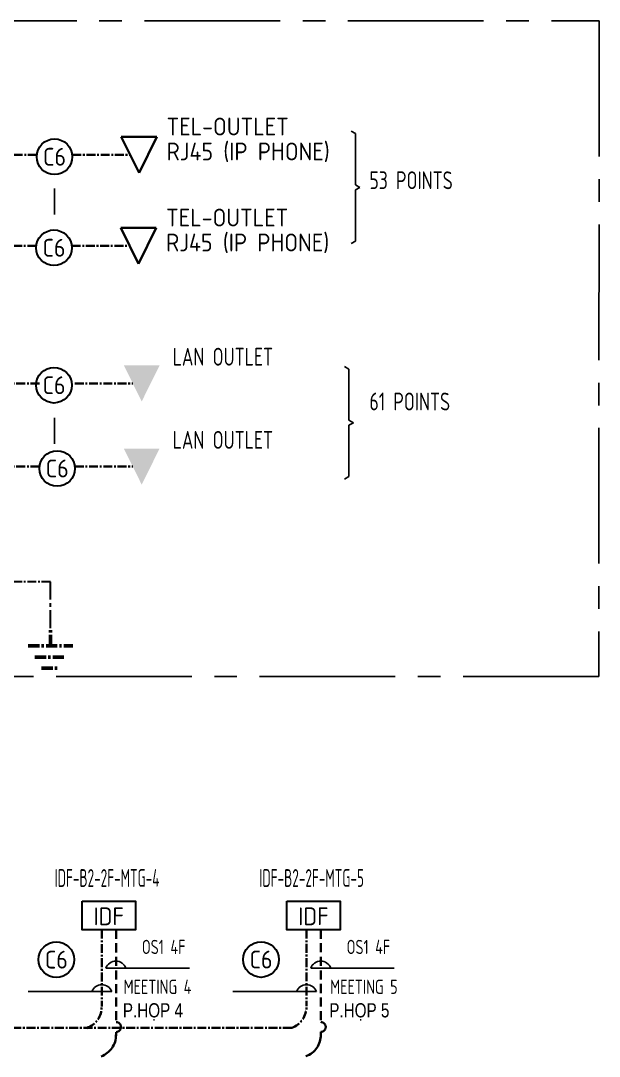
# Model space of a CAD drawing. Header units: millimetres. Extents: x -197 to 1453, y -101 to 618.
# Drawn here: x 695.3 to 776.6, y 314.1 to 459.5 of the extents above; entities that cross this region are included whole.
import ezdxf
from ezdxf.enums import TextEntityAlignment as Align

# ---------------------------------------------------------------- set-up
doc = ezdxf.new("R2010")
doc.units = ezdxf.units.MM
for name, pattern in [('HC-B_EC0-112 ZONE B-TELEPHONE & DATA SYSTEM SCHEMATIC (200529)$0$x-219010-E-00_Tell & Data System Schematic$0$CENTER', [2, 1.25, -0.25, 0.25, -0.25]), ('HC-B_EC0-112 ZONE B-TELEPHONE & DATA SYSTEM SCHEMATIC (200529)$0$x-219010-E-00_Tell & Data System Schematic$0$GEC-COMM_CENTER2', [28.575, 19.05, -3.175, 3.175, -3.175]), ('HC-B_EC0-112 ZONE B-TELEPHONE & DATA SYSTEM SCHEMATIC (200529)$0$x-219010-E-00_Tell & Data System Schematic$0$GEC-COMM_HIDDEN', [9.525, 6.35, -3.175])]:
    doc.linetypes.add(name, pattern=pattern)
for name, color, linetype in [('0 @ 1', 7, 'Continuous'), ('HC-B_EC0-112 ZONE B-TELEPHONE & DATA SYSTEM SCHEMATIC (200529)$0$GEC-E-COMM-ENCL', 7, 'HC-B_EC0-112 ZONE B-TELEPHONE & DATA SYSTEM SCHEMATIC (200529)$0$x-219010-E-00_Tell & Data System Schematic$0$GEC-COMM_CENTER2'), ('HC-B_EC0-112 ZONE B-TELEPHONE & DATA SYSTEM SCHEMATIC (200529)$0$GEC-G-ANNO-TEXT-EN', 7, 'Continuous')]:
    doc.layers.add(name, color=color, linetype=linetype)
for name, color, linetype, lineweight in [('HC-B_EC0-112 ZONE B-TELEPHONE & DATA SYSTEM SCHEMATIC (200529)$0$GEC-E-COMM-CABLE-CAT6', 3, 'HC-B_EC0-112 ZONE B-TELEPHONE & DATA SYSTEM SCHEMATIC (200529)$0$x-219010-E-00_Tell & Data System Schematic$0$CENTER', 35), ('HC-B_EC0-112 ZONE B-TELEPHONE & DATA SYSTEM SCHEMATIC (200529)$0$GEC-E-COMM-DIAG-EQPM', 6, 'Continuous', 30), ('HC-B_EC0-112 ZONE B-TELEPHONE & DATA SYSTEM SCHEMATIC (200529)$0$GEC-E-COMM-EQPM', 6, 'Continuous', 30), ('HC-B_EC0-112 ZONE B-TELEPHONE & DATA SYSTEM SCHEMATIC (200529)$0$GEC-E-COMM-OPTICAL FIBER- 4F', 5, 'HC-B_EC0-112 ZONE B-TELEPHONE & DATA SYSTEM SCHEMATIC (200529)$0$x-219010-E-00_Tell & Data System Schematic$0$GEC-COMM_HIDDEN', 35), ('HC-B_EC0-112 ZONE B-TELEPHONE & DATA SYSTEM SCHEMATIC (200529)$0$GEC-E-DIA-FEED', 5, 'HC-B_EC0-112 ZONE B-TELEPHONE & DATA SYSTEM SCHEMATIC (200529)$0$x-219010-E-00_Tell & Data System Schematic$0$CENTER', 50), ('HC-B_EC0-112 ZONE B-TELEPHONE & DATA SYSTEM SCHEMATIC (200529)$0$GEC-E-DIAG-EQPM', 6, 'Continuous', 30)]:
    doc.layers.add(name, color=color, linetype=linetype, lineweight=lineweight)
doc.styles.add('HC-B_EC0-112 ZONE B-TELEPHONE & DATA SYSTEM SCHEMATIC (200529)$0$x-219010-E-00_Tell & Data System Schematic$0$GEC-EN_Text Style-2.5mm-Isocp', font='isocp.shx', dxfattribs={"width": 0.8, "height": 2.5})
doc.styles.add('HC-B_EC0-112 ZONE B-TELEPHONE & DATA SYSTEM SCHEMATIC (200529)$0$x-219010-E-00_Tell & Data System Schematic$0$GEC-EN_Text Style-2.5mm-Isocp_Annotative', font='isocp.shx', dxfattribs={"height": 2.5})
doc.styles.add('HC-B_EC0-112 ZONE B-TELEPHONE & DATA SYSTEM SCHEMATIC (200529)$0$x-219010-E-00_Tell & Data System Schematic$0$GEC-VN_Text Style-2.5mm-Hoatbif-WF 0.8', font='hoatbif.shx', dxfattribs={"width": 0.8, "height": 2.5})
doc.styles.add('HC-B_EC0-112 ZONE B-TELEPHONE & DATA SYSTEM SCHEMATIC (200529)$0$x-219010-E-00_Tell & Data System Schematic$0$Standard', font='arial_0.ttf')

# ---------------------------------------------------------------- blocks, each defined once
blk = doc.blocks.new('HC-B_EC0-112 ZONE B-TELEPHONE & DATA SYSTEM SCHEMATIC (200529)$0$x-219010-E-00_Tell & Data System Schematic$0$GEC-E_COMMS-RDF (1)')
blk.add_lwpolyline([(-5.5, 0), (2, 0), (2, -4), (-5.5, -4)], close=True)
at = {"color": 7, "style": 'HC-B_EC0-112 ZONE B-TELEPHONE & DATA SYSTEM SCHEMATIC (200529)$0$x-219010-E-00_Tell & Data System Schematic$0$GEC-EN_Text Style-2.5mm-Isocp'}
for tag, p in [('DESCRIPTION-1', (7.72, -1.46)), ('DESCRIPTION-2', (7.72, -4.96)), ('SPARE', (7.72, -8.46))]:
    blk.add_attdef(tag, p, '', height=2.5, dxfattribs=at)
blk.add_attdef('GEC-NAME', text='', height=2.5, dxfattribs=at).set_placement((-1.78, -2.12), align=Align.MIDDLE)
blk = doc.blocks.new('HC-B_EC0-112 ZONE B-TELEPHONE & DATA SYSTEM SCHEMATIC (200529)$0$x-219010-E-00_Tell & Data System Schematic$0$GEC-E_COMMS-DATA OUTLET-RJ45-WALL')
blk.add_solid([(0, 0), (2.5, 5.05), (0, 0), (-2.5, 5.05)])
at = {"color": 7, "style": 'HC-B_EC0-112 ZONE B-TELEPHONE & DATA SYSTEM SCHEMATIC (200529)$0$x-219010-E-00_Tell & Data System Schematic$0$GEC-EN_Text Style-2.5mm-Isocp_Annotative'}
for tag, p in [('GEC-NAME', (4.35, 5.03)), ('DESCRIPTION-1', (4.35, 1.53)), ('DESCRIPTION-2', (4.35, -1.97)), ('SPARE', (4.35, -5.47))]:
    blk.add_attdef(tag, p, '', height=2.5, dxfattribs=at)
blk = doc.blocks.new('*U170')
at = {"layer": 'HC-B_EC0-112 ZONE B-TELEPHONE & DATA SYSTEM SCHEMATIC (200529)$0$GEC-E-COMM-DIAG-EQPM'}
ref = blk.add_blockref('HC-B_EC0-112 ZONE B-TELEPHONE & DATA SYSTEM SCHEMATIC (200529)$0$x-219010-E-00_Tell & Data System Schematic$0$GEC-E_COMMS-DATA OUTLET-RJ45-WALL', (712.31, 406), dxfattribs=at)
ref.add_attrib('GEC-NAME', 'LAN OUTLET', (716.66, 411.03), dxfattribs={"layer": '0', "color": 7, "height": 2.5, "style": 'HC-B_EC0-112 ZONE B-TELEPHONE & DATA SYSTEM SCHEMATIC (200529)$0$x-219010-E-00_Tell & Data System Schematic$0$GEC-EN_Text Style-2.5mm-Isocp', "width": 0.8})
ref = blk.add_blockref('HC-B_EC0-112 ZONE B-TELEPHONE & DATA SYSTEM SCHEMATIC (200529)$0$x-219010-E-00_Tell & Data System Schematic$0$GEC-E_COMMS-DATA OUTLET-RJ45-WALL', (712.31, 406), dxfattribs=at)
ref.add_attrib('GEC-NAME', 'LAN OUTLET', (716.66, 411.03), dxfattribs={"layer": '0', "color": 7, "height": 2.5, "style": 'HC-B_EC0-112 ZONE B-TELEPHONE & DATA SYSTEM SCHEMATIC (200529)$0$x-219010-E-00_Tell & Data System Schematic$0$GEC-EN_Text Style-2.5mm-Isocp', "width": 0.8})
ref = blk.add_blockref('HC-B_EC0-112 ZONE B-TELEPHONE & DATA SYSTEM SCHEMATIC (200529)$0$x-219010-E-00_Tell & Data System Schematic$0$GEC-E_COMMS-DATA OUTLET-RJ45-WALL', (712.31, 406), dxfattribs=at)
ref.add_attrib('GEC-NAME', 'LAN OUTLET', (716.66, 411.03), dxfattribs={"layer": '0', "color": 7, "height": 2.5, "style": 'HC-B_EC0-112 ZONE B-TELEPHONE & DATA SYSTEM SCHEMATIC (200529)$0$x-219010-E-00_Tell & Data System Schematic$0$GEC-EN_Text Style-2.5mm-Isocp', "width": 0.8})
blk = doc.blocks.new('HC-B_EC0-112 ZONE B-TELEPHONE & DATA SYSTEM SCHEMATIC (200529)$0$x-219010-E-00_Tell & Data System Schematic$0$Ky hieu cap')
blk.add_lwpolyline([(523.79, 257.11), (534.36, 257.11), (535.52, 257.11)])
blk.add_arc((534.12, 256.59), 1.49, 20.0579, 159.9421)
blk = doc.blocks.new('HC-B_EC0-112 ZONE B-TELEPHONE & DATA SYSTEM SCHEMATIC (200529)$0$x-219010-E-00_Tell & Data System Schematic$0$GEC-E_COMMS-CABLE-CAT.6')
blk.add_circle((0, 0), 2.5)
at = {"color": 7, "style": 'HC-B_EC0-112 ZONE B-TELEPHONE & DATA SYSTEM SCHEMATIC (200529)$0$x-219010-E-00_Tell & Data System Schematic$0$GEC-EN_Text Style-2.5mm-Isocp'}
for tag, p in [('DESCRIPTION-1', (8.39, 0.28)), ('DESCRIPTION-2', (8.39, -3.22)), ('SPARE', (8.39, -6.72))]:
    blk.add_attdef(tag, p, '', height=2.5, dxfattribs=at)
blk.add_attdef('GEC-NAME', text='', height=2.5, dxfattribs=at).set_placement((0, 0), align=Align.MIDDLE)
blk = doc.blocks.new('HC-B_EC0-112 ZONE B-TELEPHONE & DATA SYSTEM SCHEMATIC (200529)$0$x-219010-E-00_Tell & Data System Schematic$0$GEC-E_COMMS-TEL OUTLET-RJ45-WALL')
blk.add_lwpolyline([(0, 0), (2.5, 5.05), (-2.5, 5.05)], close=True)
at = {"color": 7, "style": 'HC-B_EC0-112 ZONE B-TELEPHONE & DATA SYSTEM SCHEMATIC (200529)$0$x-219010-E-00_Tell & Data System Schematic$0$GEC-EN_Text Style-2.5mm-Isocp_Annotative'}
for tag, p in [('GEC-NAME', (3.87, 5.26)), ('DESCRIPTION-1', (3.87, 1.76)), ('DESCRIPTION-2', (3.87, -1.74)), ('SPARE', (3.87, -5.24))]:
    blk.add_attdef(tag, p, '', height=2.5, dxfattribs=at)
blk = doc.blocks.new('*U171')
at = {"layer": 'HC-B_EC0-112 ZONE B-TELEPHONE & DATA SYSTEM SCHEMATIC (200529)$0$GEC-E-COMM-OPTICAL FIBER- 4F'}
ref = blk.add_blockref('HC-B_EC0-112 ZONE B-TELEPHONE & DATA SYSTEM SCHEMATIC (200529)$0$x-219010-E-00_Tell & Data System Schematic$0$GEC-E_COMMS-TEL OUTLET-RJ45-WALL', (711.93, 438.09), dxfattribs=at)
ref.add_attrib('DESCRIPTION-1', 'RJ45 (IP PHONE)', (715.8, 439.85), dxfattribs={"layer": '0 @ 1', "color": 7, "height": 2.5, "style": 'HC-B_EC0-112 ZONE B-TELEPHONE & DATA SYSTEM SCHEMATIC (200529)$0$x-219010-E-00_Tell & Data System Schematic$0$GEC-EN_Text Style-2.5mm-Isocp_Annotative'})
ref.add_attrib('GEC-NAME', 'TEL-OUTLET', (715.8, 443.35), dxfattribs={"layer": '0 @ 1', "color": 7, "height": 2.5, "style": 'HC-B_EC0-112 ZONE B-TELEPHONE & DATA SYSTEM SCHEMATIC (200529)$0$x-219010-E-00_Tell & Data System Schematic$0$GEC-EN_Text Style-2.5mm-Isocp_Annotative'})
blk = doc.blocks.new('*U172')
at = {"layer": 'HC-B_EC0-112 ZONE B-TELEPHONE & DATA SYSTEM SCHEMATIC (200529)$0$GEC-E-COMM-OPTICAL FIBER- 4F'}
ref = blk.add_blockref('HC-B_EC0-112 ZONE B-TELEPHONE & DATA SYSTEM SCHEMATIC (200529)$0$x-219010-E-00_Tell & Data System Schematic$0$GEC-E_COMMS-TEL OUTLET-RJ45-WALL', (711.86, 425.31), dxfattribs=at)
ref.add_attrib('DESCRIPTION-1', 'RJ45 (IP PHONE)', (715.73, 427.07), dxfattribs={"layer": '0 @ 1', "color": 7, "height": 2.5, "style": 'HC-B_EC0-112 ZONE B-TELEPHONE & DATA SYSTEM SCHEMATIC (200529)$0$x-219010-E-00_Tell & Data System Schematic$0$GEC-EN_Text Style-2.5mm-Isocp_Annotative'})
ref.add_attrib('GEC-NAME', 'TEL-OUTLET', (715.73, 430.57), dxfattribs={"layer": '0 @ 1', "color": 7, "height": 2.5, "style": 'HC-B_EC0-112 ZONE B-TELEPHONE & DATA SYSTEM SCHEMATIC (200529)$0$x-219010-E-00_Tell & Data System Schematic$0$GEC-EN_Text Style-2.5mm-Isocp_Annotative'})
blk = doc.blocks.new('HC-B_EC0-112 ZONE B-TELEPHONE & DATA SYSTEM SCHEMATIC (200529)$0$x-219010-E-00_Tell & Data System Schematic$0$GEC-M&E_DAU NGOAC')
for p, q in [((-26.15, 2.17), (-27.4, 4.33)), ((-1.22, 2.17), (-26.15, 2.17)), ((-1.25, 2.17), (0, 0)), ((0, 0), (1.25, 2.17)), ((1.22, 2.17), (26.15, 2.17)), ((26.15, 2.17), (27.4, 4.33))]:
    blk.add_line(p, q)
at = {"color": 7, "style": 'HC-B_EC0-112 ZONE B-TELEPHONE & DATA SYSTEM SCHEMATIC (200529)$0$x-219010-E-00_Tell & Data System Schematic$0$GEC-EN_Text Style-2.5mm-Isocp'}
for tag, p in [('GEC-NAME', (9.11, -5.56)), ('DESCRIPTION-1', (9.11, -9.06)), ('DESCRIPTION-2', (9.11, -12.56)), ('SPARE', (9.11, -16.06))]:
    blk.add_attdef(tag, p, '', height=2.5, dxfattribs=at)
blk = doc.blocks.new('HC-B_EC0-112 ZONE B-TELEPHONE & DATA SYSTEM SCHEMATIC (200529)$0$x-219010-E-00_Tell & Data System Schematic$0$ER')
for p, q in [((0, -2), (0, 0)), ((-2.5, -2), (2.5, -2)), ((-1.75, -3.25), (1.75, -3.25)), ((-1, -4.5), (1, -4.5))]:
    blk.add_line(p, q)
at = {"color": 2, "style": 'HC-B_EC0-112 ZONE B-TELEPHONE & DATA SYSTEM SCHEMATIC (200529)$0$x-219010-E-00_Tell & Data System Schematic$0$Standard'}
for p in [(3.3, -2.61), (3.3, -6.44)]:
    blk.add_attdef('EARTH-POTENTIAL', p, '', height=2.5, dxfattribs=at)
blk = doc.blocks.new('*U182')
at = {"layer": 'HC-B_EC0-112 ZONE B-TELEPHONE & DATA SYSTEM SCHEMATIC (200529)$0$GEC-E-COMM-DIAG-EQPM'}
ref = blk.add_blockref('HC-B_EC0-112 ZONE B-TELEPHONE & DATA SYSTEM SCHEMATIC (200529)$0$x-219010-E-00_Tell & Data System Schematic$0$GEC-E_COMMS-DATA OUTLET-RJ45-WALL', (712.31, 394.32), dxfattribs=at)
ref.add_attrib('GEC-NAME', 'LAN OUTLET', (716.66, 399.35), dxfattribs={"layer": '0', "color": 7, "height": 2.5, "style": 'HC-B_EC0-112 ZONE B-TELEPHONE & DATA SYSTEM SCHEMATIC (200529)$0$x-219010-E-00_Tell & Data System Schematic$0$GEC-EN_Text Style-2.5mm-Isocp', "width": 0.8})
ref = blk.add_blockref('HC-B_EC0-112 ZONE B-TELEPHONE & DATA SYSTEM SCHEMATIC (200529)$0$x-219010-E-00_Tell & Data System Schematic$0$GEC-E_COMMS-DATA OUTLET-RJ45-WALL', (712.31, 394.32), dxfattribs=at)
ref.add_attrib('GEC-NAME', 'LAN OUTLET', (716.66, 399.35), dxfattribs={"layer": '0', "color": 7, "height": 2.5, "style": 'HC-B_EC0-112 ZONE B-TELEPHONE & DATA SYSTEM SCHEMATIC (200529)$0$x-219010-E-00_Tell & Data System Schematic$0$GEC-EN_Text Style-2.5mm-Isocp', "width": 0.8})
ref = blk.add_blockref('HC-B_EC0-112 ZONE B-TELEPHONE & DATA SYSTEM SCHEMATIC (200529)$0$x-219010-E-00_Tell & Data System Schematic$0$GEC-E_COMMS-DATA OUTLET-RJ45-WALL', (712.31, 394.32), dxfattribs=at)
ref.add_attrib('GEC-NAME', 'LAN OUTLET', (716.66, 399.35), dxfattribs={"layer": '0', "color": 7, "height": 2.5, "style": 'HC-B_EC0-112 ZONE B-TELEPHONE & DATA SYSTEM SCHEMATIC (200529)$0$x-219010-E-00_Tell & Data System Schematic$0$GEC-EN_Text Style-2.5mm-Isocp', "width": 0.8})
blk = doc.blocks.new('HC-B_EC0-112 ZONE B-TELEPHONE & DATA SYSTEM SCHEMATIC (200529)$0$1')
at = {"layer": 'HC-B_EC0-112 ZONE B-TELEPHONE & DATA SYSTEM SCHEMATIC (200529)$0$GEC-E-COMM-ENCL'}
for p, q in [((598.4, 459.46), (776.57, 459.43)), ((776.57, 459.43), (776.49, 367.38)), ((776.49, 367.38), (598.31, 367.41))]:
    blk.add_line(p, q, dxfattribs=at)
blk = doc.blocks.new('HC-B_EC0-112 ZONE B-TELEPHONE & DATA SYSTEM SCHEMATIC (200529)')
for points in [[(700.05, 435.91), (700.05, 432.25)], [(700.05, 403.72), (700.05, 400.06)]]:
    blk.add_lwpolyline(points)
at = {"layer": 'HC-B_EC0-112 ZONE B-TELEPHONE & DATA SYSTEM SCHEMATIC (200529)$0$GEC-E-COMM-CABLE-CAT6'}
for p, q in [((697.58, 440.61), (684.38, 440.61)), ((702.55, 440.61), (710.68, 440.61)), ((697.5, 427.84), (684.38, 427.84)), ((702.48, 427.84), (710.61, 427.84)), ((697.95, 408.53), (684.75, 408.53)), ((702.92, 408.53), (711.06, 408.53)), ((697.95, 396.85), (684.75, 396.85)), ((702.92, 396.85), (711.06, 396.85)), ((706.7, 331.82), (706.7, 321.06)), ((735.45, 331.83), (735.45, 321.07)), ((733.38, 318.03), (606.37, 318.08))]:
    blk.add_line(p, q, dxfattribs=at)
for centre in [(703.55, 320.98), (732.31, 320.99)]:
    blk.add_arc(centre, 3.14, 289.8253, 1.4658, dxfattribs=at)
at = {"layer": 'HC-B_EC0-112 ZONE B-TELEPHONE & DATA SYSTEM SCHEMATIC (200529)$0$GEC-E-COMM-OPTICAL FIBER- 4F', "ltscale": 0.2}
for p, q in [((708.7, 331.82), (708.7, 318.86)), ((737.45, 331.83), (737.45, 318.87)), ((708.7, 317.46), (708.7, 316.92)), ((737.45, 317.47), (737.45, 316.92))]:
    blk.add_line(p, q, dxfattribs=at)
at = {"layer": 'HC-B_EC0-112 ZONE B-TELEPHONE & DATA SYSTEM SCHEMATIC (200529)$0$GEC-E-COMM-OPTICAL FIBER- 4F'}
for centre, radius, start, end in [((708.7, 318.16), 0.7, 270, 90), ((737.45, 318.17), 0.7, 270, 90), ((705.55, 317), 3.14, 289.8253, 1.4658), ((734.31, 317.01), 3.14, 289.8253, 1.4658)]:
    blk.add_arc(centre, radius, start, end, dxfattribs=at)
at = {"layer": 'HC-B_EC0-112 ZONE B-TELEPHONE & DATA SYSTEM SCHEMATIC (200529)$0$GEC-E-DIA-FEED', "color": 3, "lineweight": 30}
blk.add_line((699.5, 380.68), (693.43, 380.68), dxfattribs=at)
at = {"layer": 'HC-B_EC0-112 ZONE B-TELEPHONE & DATA SYSTEM SCHEMATIC (200529)$0$GEC-E-DIA-FEED', "color": 3, "lineweight": 30, "ltscale": 2}
blk.add_line((699.5, 374.18), (699.5, 380.68), dxfattribs=at)
for name in ['HC-B_EC0-112 ZONE B-TELEPHONE & DATA SYSTEM SCHEMATIC (200529)$0$1', '*U171', '*U172', '*U170', '*U182']:
    blk.add_blockref(name, (0, 0))
at = {"xscale": 0.2884615384615385, "yscale": 0.2884615384615385, "zscale": 0.2884615384615385, "rotation": 90}
for p in [(742.96, 436.06), (742.03, 403.01)]:
    blk.add_blockref('HC-B_EC0-112 ZONE B-TELEPHONE & DATA SYSTEM SCHEMATIC (200529)$0$x-219010-E-00_Tell & Data System Schematic$0$GEC-M&E_DAU NGOAC', p, dxfattribs=at)
at = {"layer": 'HC-B_EC0-112 ZONE B-TELEPHONE & DATA SYSTEM SCHEMATIC (200529)$0$GEC-E-COMM-EQPM'}
ref = blk.add_blockref('HC-B_EC0-112 ZONE B-TELEPHONE & DATA SYSTEM SCHEMATIC (200529)$0$x-219010-E-00_Tell & Data System Schematic$0$GEC-E_COMMS-RDF (1)', (709.45, 335.82), dxfattribs=at)
ref.add_attrib('GEC-NAME', 'IDF', dxfattribs={"layer": '0', "color": 7, "height": 2.5, "style": 'HC-B_EC0-112 ZONE B-TELEPHONE & DATA SYSTEM SCHEMATIC (200529)$0$x-219010-E-00_Tell & Data System Schematic$0$GEC-EN_Text Style-2.5mm-Isocp'}).set_placement((707.67, 333.71), align=Align.MIDDLE)
ref.add_attrib('DESCRIPTION-1', 'IDF-B2-2F-MTG-4', (700.08, 337.84), dxfattribs={"layer": '0', "color": 7, "height": 2.5, "style": 'HC-B_EC0-112 ZONE B-TELEPHONE & DATA SYSTEM SCHEMATIC (200529)$0$x-219010-E-00_Tell & Data System Schematic$0$GEC-EN_Text Style-2.5mm-Isocp', "width": 0.6})
ref = blk.add_blockref('HC-B_EC0-112 ZONE B-TELEPHONE & DATA SYSTEM SCHEMATIC (200529)$0$x-219010-E-00_Tell & Data System Schematic$0$GEC-E_COMMS-RDF (1)', (738.2, 335.83), dxfattribs=at)
ref.add_attrib('GEC-NAME', 'IDF', dxfattribs={"layer": '0', "color": 7, "height": 2.5, "style": 'HC-B_EC0-112 ZONE B-TELEPHONE & DATA SYSTEM SCHEMATIC (200529)$0$x-219010-E-00_Tell & Data System Schematic$0$GEC-EN_Text Style-2.5mm-Isocp'}).set_placement((736.42, 333.71), align=Align.MIDDLE)
ref.add_attrib('DESCRIPTION-1', 'IDF-B2-2F-MTG-5', (728.83, 337.84), dxfattribs={"layer": '0', "color": 7, "height": 2.5, "style": 'HC-B_EC0-112 ZONE B-TELEPHONE & DATA SYSTEM SCHEMATIC (200529)$0$x-219010-E-00_Tell & Data System Schematic$0$GEC-EN_Text Style-2.5mm-Isocp', "width": 0.6})
at = {"layer": 'HC-B_EC0-112 ZONE B-TELEPHONE & DATA SYSTEM SCHEMATIC (200529)$0$GEC-E-DIA-FEED', "color": 3, "xscale": 1.25, "yscale": 1.25, "zscale": 1.25}
blk.add_blockref('HC-B_EC0-112 ZONE B-TELEPHONE & DATA SYSTEM SCHEMATIC (200529)$0$x-219010-E-00_Tell & Data System Schematic$0$ER', (699.5, 374.18), dxfattribs=at)
at = {"layer": 'HC-B_EC0-112 ZONE B-TELEPHONE & DATA SYSTEM SCHEMATIC (200529)$0$GEC-E-DIAG-EQPM', "color": 1}
ref = blk.add_blockref('HC-B_EC0-112 ZONE B-TELEPHONE & DATA SYSTEM SCHEMATIC (200529)$0$x-219010-E-00_Tell & Data System Schematic$0$GEC-E_COMMS-CABLE-CAT.6', (700.06, 440.36), dxfattribs=at)
ref.add_attrib('GEC-NAME', 'C6', dxfattribs={"layer": '0', "color": 7, "height": 2.5, "style": 'HC-B_EC0-112 ZONE B-TELEPHONE & DATA SYSTEM SCHEMATIC (200529)$0$x-219010-E-00_Tell & Data System Schematic$0$GEC-EN_Text Style-2.5mm-Isocp'}).set_placement((700.06, 440.36), align=Align.MIDDLE)
ref = blk.add_blockref('HC-B_EC0-112 ZONE B-TELEPHONE & DATA SYSTEM SCHEMATIC (200529)$0$x-219010-E-00_Tell & Data System Schematic$0$GEC-E_COMMS-CABLE-CAT.6', (699.99, 427.58), dxfattribs=at)
ref.add_attrib('GEC-NAME', 'C6', dxfattribs={"layer": '0', "color": 7, "height": 2.5, "style": 'HC-B_EC0-112 ZONE B-TELEPHONE & DATA SYSTEM SCHEMATIC (200529)$0$x-219010-E-00_Tell & Data System Schematic$0$GEC-EN_Text Style-2.5mm-Isocp'}).set_placement((699.99, 427.58), align=Align.MIDDLE)
ref = blk.add_blockref('HC-B_EC0-112 ZONE B-TELEPHONE & DATA SYSTEM SCHEMATIC (200529)$0$x-219010-E-00_Tell & Data System Schematic$0$GEC-E_COMMS-CABLE-CAT.6', (699.99, 408.28), dxfattribs=at)
ref.add_attrib('GEC-NAME', 'C6', dxfattribs={"layer": '0', "color": 7, "height": 2.5, "style": 'HC-B_EC0-112 ZONE B-TELEPHONE & DATA SYSTEM SCHEMATIC (200529)$0$x-219010-E-00_Tell & Data System Schematic$0$GEC-EN_Text Style-2.5mm-Isocp'}).set_placement((699.99, 408.28), align=Align.MIDDLE)
ref = blk.add_blockref('HC-B_EC0-112 ZONE B-TELEPHONE & DATA SYSTEM SCHEMATIC (200529)$0$x-219010-E-00_Tell & Data System Schematic$0$GEC-E_COMMS-CABLE-CAT.6', (700.44, 396.59), dxfattribs=at)
ref.add_attrib('GEC-NAME', 'C6', dxfattribs={"layer": '0', "color": 7, "height": 2.5, "style": 'HC-B_EC0-112 ZONE B-TELEPHONE & DATA SYSTEM SCHEMATIC (200529)$0$x-219010-E-00_Tell & Data System Schematic$0$GEC-EN_Text Style-2.5mm-Isocp'}).set_placement((700.44, 396.59), align=Align.MIDDLE)
ref = blk.add_blockref('HC-B_EC0-112 ZONE B-TELEPHONE & DATA SYSTEM SCHEMATIC (200529)$0$x-219010-E-00_Tell & Data System Schematic$0$GEC-E_COMMS-CABLE-CAT.6', (700.32, 327.63), dxfattribs=at)
ref.add_attrib('GEC-NAME', 'C6', dxfattribs={"layer": '0', "color": 7, "height": 2.5, "style": 'HC-B_EC0-112 ZONE B-TELEPHONE & DATA SYSTEM SCHEMATIC (200529)$0$x-219010-E-00_Tell & Data System Schematic$0$GEC-EN_Text Style-2.5mm-Isocp'}).set_placement((700.32, 327.63), align=Align.MIDDLE)
ref = blk.add_blockref('HC-B_EC0-112 ZONE B-TELEPHONE & DATA SYSTEM SCHEMATIC (200529)$0$x-219010-E-00_Tell & Data System Schematic$0$GEC-E_COMMS-CABLE-CAT.6', (729.07, 327.64), dxfattribs=at)
ref.add_attrib('GEC-NAME', 'C6', dxfattribs={"layer": '0', "color": 7, "height": 2.5, "style": 'HC-B_EC0-112 ZONE B-TELEPHONE & DATA SYSTEM SCHEMATIC (200529)$0$x-219010-E-00_Tell & Data System Schematic$0$GEC-EN_Text Style-2.5mm-Isocp'}).set_placement((729.07, 327.64), align=Align.MIDDLE)
at = {"layer": 'HC-B_EC0-112 ZONE B-TELEPHONE & DATA SYSTEM SCHEMATIC (200529)$0$GEC-G-ANNO-TEXT-EN', "xscale": -1}
for p in [(1242.81, 69.34), (1271.57, 69.34)]:
    blk.add_blockref('HC-B_EC0-112 ZONE B-TELEPHONE & DATA SYSTEM SCHEMATIC (200529)$0$x-219010-E-00_Tell & Data System Schematic$0$Ky hieu cap', p, dxfattribs=at)
at = {"layer": 'HC-B_EC0-112 ZONE B-TELEPHONE & DATA SYSTEM SCHEMATIC (200529)$0$GEC-G-ANNO-TEXT-EN'}
for p in [(172.58, 66.03), (201.33, 66.03)]:
    blk.add_blockref('HC-B_EC0-112 ZONE B-TELEPHONE & DATA SYSTEM SCHEMATIC (200529)$0$x-219010-E-00_Tell & Data System Schematic$0$Ky hieu cap', p, dxfattribs=at)
at = {"layer": 'HC-B_EC0-112 ZONE B-TELEPHONE & DATA SYSTEM SCHEMATIC (200529)$0$GEC-G-ANNO-TEXT-EN', "char_height": 2.5, "attachment_point": 1, "rotation": 359.9016, "style": 'HC-B_EC0-112 ZONE B-TELEPHONE & DATA SYSTEM SCHEMATIC (200529)$0$x-219010-E-00_Tell & Data System Schematic$0$GEC-EN_Text Style-2.5mm-Isocp'}
for s, insert in [('53 POINTS ', (744.3, 438.32)), ('61 POINTS', (744.3, 407.25))]:
    blk.add_mtext_dynamic_manual_height_columns(s, width=39.029, gutter_width=12.5, heights=[7.04], dxfattribs=dict(at, insert=insert))
at = {"layer": 'HC-B_EC0-112 ZONE B-TELEPHONE & DATA SYSTEM SCHEMATIC (200529)$0$GEC-G-ANNO-TEXT-EN', "linetype": 'HC-B_EC0-112 ZONE B-TELEPHONE & DATA SYSTEM SCHEMATIC (200529)$0$x-219010-E-00_Tell & Data System Schematic$0$GEC-COMM_HIDDEN', "char_height": 2, "attachment_point": 3, "style": 'HC-B_EC0-112 ZONE B-TELEPHONE & DATA SYSTEM SCHEMATIC (200529)$0$x-219010-E-00_Tell & Data System Schematic$0$GEC-EN_Text Style-2.5mm-Isocp'}
for insert in [(718.45, 330.41), (747.21, 330.41)]:
    blk.add_mtext_dynamic_manual_height_columns('OS1 4F', width=19.3509, gutter_width=12.5, heights=[0], dxfattribs=dict(at, insert=insert))
at = {"layer": 'HC-B_EC0-112 ZONE B-TELEPHONE & DATA SYSTEM SCHEMATIC (200529)$0$GEC-G-ANNO-TEXT-EN', "linetype": 'HC-B_EC0-112 ZONE B-TELEPHONE & DATA SYSTEM SCHEMATIC (200529)$0$x-219010-E-00_Tell & Data System Schematic$0$GEC-COMM_HIDDEN', "char_height": 2, "attachment_point": 1, "line_spacing_factor": 0.6}
for s, width, insert, style in [('MEETING 4', 19.3509, (709.77, 324.81), 'HC-B_EC0-112 ZONE B-TELEPHONE & DATA SYSTEM SCHEMATIC (200529)$0$x-219010-E-00_Tell & Data System Schematic$0$GEC-EN_Text Style-2.5mm-Isocp'), ('MEETING 5', 19.3509, (738.77, 324.81), 'HC-B_EC0-112 ZONE B-TELEPHONE & DATA SYSTEM SCHEMATIC (200529)$0$x-219010-E-00_Tell & Data System Schematic$0$GEC-EN_Text Style-2.5mm-Isocp'), ('P.HäP 4', 21.739, (709.66, 321.51), 'HC-B_EC0-112 ZONE B-TELEPHONE & DATA SYSTEM SCHEMATIC (200529)$0$x-219010-E-00_Tell & Data System Schematic$0$GEC-VN_Text Style-2.5mm-Hoatbif-WF 0.8'), ('P.HäP 5', 21.739, (738.65, 321.51), 'HC-B_EC0-112 ZONE B-TELEPHONE & DATA SYSTEM SCHEMATIC (200529)$0$x-219010-E-00_Tell & Data System Schematic$0$GEC-VN_Text Style-2.5mm-Hoatbif-WF 0.8')]:
    blk.add_mtext_dynamic_manual_height_columns(s, width=width, gutter_width=12.5, heights=[0], dxfattribs=dict(at, insert=insert, style=style))

msp = doc.modelspace()

# ---------------------------------------------------------------- block references
msp.add_blockref('HC-B_EC0-112 ZONE B-TELEPHONE & DATA SYSTEM SCHEMATIC (200529)', (0, 0))

doc.saveas('drawing.dxf')
